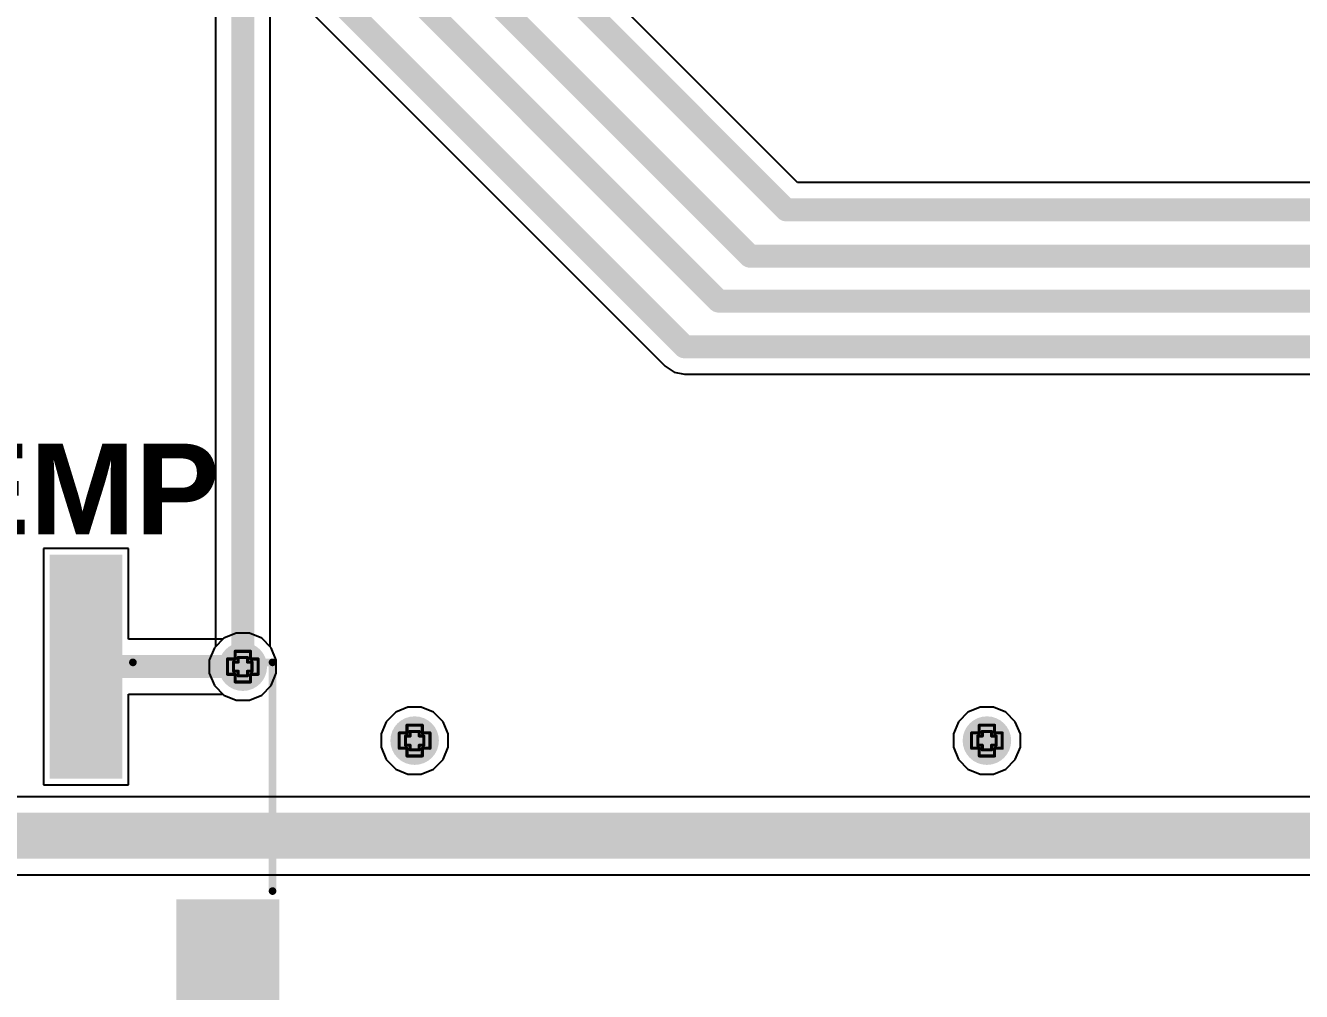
# Model space of a CAD drawing. Header units: inches. Extents: x -7 to 5163, y -3 to 5149.
# Drawn here: x 125.84 to 146.96, y 37.61 to 53.59 of the extents above; entities that cross this region are included whole.
import ezdxf

# ---------------------------------------------------------------- set-up
doc = ezdxf.new("R2010")
doc.units = ezdxf.units.IN
for name, color, linetype in [('Bottom Layer', 5, 'Continuous'), ('Bottom Solder', 6, 'Continuous'), ('Drill Drawing', 1, 'Continuous'), ('GND', 76, 'Continuous'), ('PWR', 16, 'Continuous'), ('Top Layer', 1, 'Continuous'), ('Top Overlay', 2, 'Continuous'), ('Top Paste', 8, 'Continuous'), ('Top Solder', 216, 'Continuous'), ('Via Holes', 16, 'Continuous')]:
    doc.layers.add(name, color=color, linetype=linetype)
doc.styles.add('Arial', font='', dxfattribs={"height": 0.2})
doc.styles.add('Arial_Bold', font='', dxfattribs={"height": 0.2})
doc.styles.get('Arial').set_extended_font_data('Arial')
doc.styles.get('Arial_Bold').set_extended_font_data('Arial', bold=True)

# ---------------------------------------------------------------- blocks, each defined once
blk = doc.blocks.new('WAFER_PH2_0_3PWB_70')
at = {"layer": 'Top Layer'}
for points in [[(-2.5, 4.6), (-1.5, 4.6), (-1.5, 1.1), (-2.5, 1.1)], [(-0.5, 4.6), (0.5, 4.6), (0.5, 1.1), (-0.5, 1.1)], [(1.5, 4.6), (2.5, 4.6), (2.5, 1.1), (1.5, 1.1)], [(-5.1, -1.1), (-3.6, -1.1), (-3.6, -4.6), (-5.1, -4.6)], [(3.6, -1.1), (5.1, -1.1), (5.1, -4.6), (3.6, -4.6)]]:
    blk.add_hatch(color=1, dxfattribs=at).paths.add_polyline_path(points)
at = {"layer": 'Top Paste'}
for points in [[(-2.5, 4.6), (-1.5, 4.6), (-1.5, 1.1), (-2.5, 1.1)], [(-0.5, 4.6), (0.5, 4.6), (0.5, 1.1), (-0.5, 1.1)], [(1.5, 4.6), (2.5, 4.6), (2.5, 1.1), (1.5, 1.1)], [(-5.1, -1.1), (-3.6, -1.1), (-3.6, -4.6), (-5.1, -4.6)], [(3.6, -1.1), (5.1, -1.1), (5.1, -4.6), (3.6, -4.6)]]:
    blk.add_hatch(color=8, dxfattribs=at).paths.add_polyline_path(points)
at = {"layer": 'Top Solder'}
for points in [[(-2.602, 4.702), (-1.398, 4.702), (-1.398, 0.998), (-2.602, 0.998)], [(-0.602, 4.702), (0.602, 4.702), (0.602, 0.998), (-0.602, 0.998)], [(1.398, 4.702), (2.602, 4.702), (2.602, 0.998), (1.398, 0.998)], [(-5.202, -0.998), (-3.498, -0.998), (-3.498, -4.702), (-5.202, -4.702)], [(3.498, -0.998), (5.202, -0.998), (5.202, -4.702), (3.498, -4.702)]]:
    blk.add_hatch(color=216, dxfattribs=at).paths.add_polyline_path(points)
at = {"layer": 'Top Overlay'}
for points in [[(-2.88, 3.556, 0.127, 0.127, 0), (-2.727, 3.404, 0.127, 0.127, 0)], [(-2.88, 3.251, 0.127, 0.127, 0), (-2.88, 3.556, 0.127, 0.127, 0)], [(-2.88, 3.251, 0.127, 0.127, 0), (-2.727, 3.404, 0.127, 0.127, 0)], [(-5.089, 2.921, 0.127, 0.127, 0), (-2.778, 2.921, 0.127, 0.127, 0)], [(-5.089, -0.864, 0.127, 0.127, 0), (-5.089, 2.921, 0.127, 0.127, 0)], [(2.778, 2.921, 0.127, 0.127, 0), (5.089, 2.921, 0.127, 0.127, 0)], [(5.089, -0.864, 0.127, 0.127, 0), (5.089, 2.921, 0.127, 0.127, 0)], [(-3.432, -4.775, 0.127, 0.127, 0), (3.473, -4.78, 0.127, 0.127, 0)]]:
    blk.add_lwpolyline(points, format="xyseb", dxfattribs=at)
for points in [[(-2.911, 3.556, 0.0635, 0.0635, 1), (-2.848, 3.556, 0.0635, 0.0635, 1)], [(-2.911, 3.556, 0.0635, 0.0635, 1), (-2.848, 3.556, 0.0635, 0.0635, 1)], [(-2.759, 3.404, 0.0635, 0.0635, 1), (-2.695, 3.404, 0.0635, 0.0635, 1)], [(-2.759, 3.404, 0.0635, 0.0635, 1), (-2.695, 3.404, 0.0635, 0.0635, 1)], [(-2.911, 3.251, 0.0635, 0.0635, 1), (-2.848, 3.251, 0.0635, 0.0635, 1)], [(-2.911, 3.251, 0.0635, 0.0635, 1), (-2.848, 3.251, 0.0635, 0.0635, 1)], [(-5.121, 2.921, 0.0635, 0.0635, 1), (-5.058, 2.921, 0.0635, 0.0635, 1)], [(-5.121, 2.921, 0.0635, 0.0635, 1), (-5.058, 2.921, 0.0635, 0.0635, 1)], [(-2.81, 2.921, 0.0635, 0.0635, 1), (-2.746, 2.921, 0.0635, 0.0635, 1)], [(2.746, 2.921, 0.0635, 0.0635, 1), (2.81, 2.921, 0.0635, 0.0635, 1)], [(5.058, 2.921, 0.0635, 0.0635, 1), (5.121, 2.921, 0.0635, 0.0635, 1)], [(5.058, 2.921, 0.0635, 0.0635, 1), (5.121, 2.921, 0.0635, 0.0635, 1)], [(-5.121, -0.864, 0.0635, 0.0635, 1), (-5.058, -0.864, 0.0635, 0.0635, 1)], [(5.058, -0.864, 0.0635, 0.0635, 1), (5.121, -0.864, 0.0635, 0.0635, 1)], [(-3.464, -4.775, 0.0635, 0.0635, 1), (-3.4, -4.775, 0.0635, 0.0635, 1)], [(3.441, -4.78, 0.0635, 0.0635, 1), (3.505, -4.78, 0.0635, 0.0635, 1)]]:
    blk.add_lwpolyline(points, format="xyseb", close=True, dxfattribs=at)
at = {"layer": 'Top Overlay', "style": 'Arial'}
blk.add_text('PCB Edge', height=1.2, rotation=360, dxfattribs=at).set_placement((-2.229, -4.138))

msp = doc.modelspace()

# ---------------------------------------------------------------- hatches: boundary and pattern name
at = {"layer": 'Bottom Layer'}
h = msp.add_hatch(color=5, dxfattribs=at)
edge = h.paths.add_edge_path()
edge.add_arc((129.438, 42.982), 0.3, 0, 360)
h = msp.add_hatch(color=5, dxfattribs=at)
edge = h.paths.add_edge_path()
edge.add_arc((132.283, 41.758), 0.3, 0, 360)
h = msp.add_hatch(color=5, dxfattribs=at)
edge = h.paths.add_edge_path()
edge.add_arc((141.757, 41.758), 0.3, 0, 360)
at = {"layer": 'Bottom Solder'}
h = msp.add_hatch(color=6, dxfattribs=at)
edge = h.paths.add_edge_path()
edge.add_arc((129.438, 42.982), 0.402, 0, 360)
h = msp.add_hatch(color=6, dxfattribs=at)
edge = h.paths.add_edge_path()
edge.add_arc((132.283, 41.758), 0.402, 0, 360)
h = msp.add_hatch(color=6, dxfattribs=at)
edge = h.paths.add_edge_path()
edge.add_arc((141.757, 41.758), 0.402, 0, 360)
at = {"layer": 'GND'}
h = msp.add_hatch(color=76, dxfattribs=at)
edge = h.paths.add_edge_path()
edge.add_arc((129.438, 42.982), 0.3, 0, 360)
h = msp.add_hatch(color=76, dxfattribs=at)
edge = h.paths.add_edge_path()
edge.add_arc((132.283, 41.758), 0.3, 0, 360)
h = msp.add_hatch(color=76, dxfattribs=at)
edge = h.paths.add_edge_path()
edge.add_arc((141.757, 41.758), 0.3, 0, 360)
at = {"layer": 'PWR'}
h = msp.add_hatch(color=16, dxfattribs=at)
edge = h.paths.add_edge_path()
edge.add_arc((129.438, 42.982), 0.3, 0, 360)
h = msp.add_hatch(color=16, dxfattribs=at)
edge = h.paths.add_edge_path()
edge.add_arc((132.283, 41.758), 0.3, 0, 360)
h = msp.add_hatch(color=16, dxfattribs=at)
edge = h.paths.add_edge_path()
edge.add_arc((141.757, 41.758), 0.3, 0, 360)
at = {"layer": 'Top Layer'}
h = msp.add_hatch(color=1, dxfattribs=at)
edge = h.paths.add_edge_path()
edge.add_arc((129.438, 42.982), 0.3, 0, 360)
h = msp.add_hatch(color=1, dxfattribs=at)
edge = h.paths.add_edge_path()
edge.add_arc((132.283, 41.758), 0.3, 0, 360)
h = msp.add_hatch(color=1, dxfattribs=at)
edge = h.paths.add_edge_path()
edge.add_arc((141.757, 41.758), 0.3, 0, 360)
at = {"layer": 'Top Solder'}
h = msp.add_hatch(color=216, dxfattribs=at)
edge = h.paths.add_edge_path()
edge.add_arc((129.438, 42.982), 0.402, 0, 360)
h = msp.add_hatch(color=216, dxfattribs=at)
edge = h.paths.add_edge_path()
edge.add_arc((132.283, 41.758), 0.402, 0, 360)
h = msp.add_hatch(color=216, dxfattribs=at)
edge = h.paths.add_edge_path()
edge.add_arc((141.757, 41.758), 0.402, 0, 360)
at = {"layer": 'Via Holes'}
h = msp.add_hatch(color=7, dxfattribs=at)
edge = h.paths.add_edge_path()
edge.add_arc((129.438, 42.982), 0.15, 0, 360)
h = msp.add_hatch(color=7, dxfattribs=at)
edge = h.paths.add_edge_path()
edge.add_arc((132.283, 41.758), 0.15, 0, 360)
h = msp.add_hatch(color=7, dxfattribs=at)
edge = h.paths.add_edge_path()
edge.add_arc((141.757, 41.758), 0.15, 0, 360)

# ---------------------------------------------------------------- linework, layer by layer
at = {"layer": 'Bottom Layer'}
for p, q in [((128.985, 74.143), (128.985, 43.312)), ((129.892, 43.312), (129.892, 74.143)), ((128.985, 43.312), (128.969, 43.296)), ((129.908, 43.296), (129.892, 43.312)), ((128.969, 43.296), (128.884, 43.092)), ((129.992, 43.092), (129.908, 43.296)), ((128.884, 43.092), (128.884, 42.872)), ((129.992, 42.872), (129.992, 43.092)), ((128.884, 42.872), (128.969, 42.668)), ((129.908, 42.668), (129.992, 42.872)), ((128.969, 42.668), (129.125, 42.512)), ((129.125, 42.512), (129.328, 42.428)), ((129.549, 42.428), (129.752, 42.512)), ((129.752, 42.512), (129.908, 42.668)), ((129.328, 42.428), (129.549, 42.428))]:
    msp.add_line(p, q, dxfattribs=at)
msp.add_lwpolyline([(129.438, 42.982, 0.381, 0.381, 0), (129.438, 74.473, 0.381, 0.381, 0)], format="xyseb", dxfattribs=at)
msp.add_lwpolyline([(129.343, 42.982, 0.191, 0.191, 1), (129.534, 42.982, 0.191, 0.191, 1)], format="xyseb", close=True, dxfattribs=at)
at = {"layer": 'Drill Drawing'}
for points in [[(129.184, 42.855, 0.0508, 0.0508, 0), (129.184, 43.109, 0.0508, 0.0508, 0)], [(129.184, 43.109, 0.0508, 0.0508, 0), (129.311, 43.109, 0.0508, 0.0508, 0)], [(129.311, 43.109, 0.0508, 0.0508, 0), (129.311, 43.236, 0.0508, 0.0508, 0)], [(129.311, 43.236, 0.0508, 0.0508, 0), (129.565, 43.236, 0.0508, 0.0508, 0)], [(129.362, 43.058, 0.0508, 0.0508, 0), (129.362, 43.134, 0.0508, 0.0508, 0)], [(129.362, 43.134, 0.0508, 0.0508, 0), (129.515, 43.134, 0.0508, 0.0508, 0)], [(129.515, 43.058, 0.0508, 0.0508, 0), (129.515, 43.134, 0.0508, 0.0508, 0)], [(129.565, 43.109, 0.0508, 0.0508, 0), (129.565, 43.236, 0.0508, 0.0508, 0)], [(129.565, 43.109, 0.0508, 0.0508, 0), (129.692, 43.109, 0.0508, 0.0508, 0)], [(129.692, 42.855, 0.0508, 0.0508, 0), (129.692, 43.109, 0.0508, 0.0508, 0)], [(129.286, 42.906, 0.0508, 0.0508, 0), (129.286, 43.058, 0.0508, 0.0508, 0)], [(129.286, 43.058, 0.0508, 0.0508, 0), (129.362, 43.058, 0.0508, 0.0508, 0)], [(129.286, 42.906, 0.0508, 0.0508, 0), (129.362, 42.906, 0.0508, 0.0508, 0)], [(129.362, 42.83, 0.0508, 0.0508, 0), (129.362, 42.906, 0.0508, 0.0508, 0)], [(129.515, 43.058, 0.0508, 0.0508, 0), (129.591, 43.058, 0.0508, 0.0508, 0)], [(129.515, 42.906, 0.0508, 0.0508, 0), (129.591, 42.906, 0.0508, 0.0508, 0)], [(129.515, 42.83, 0.0508, 0.0508, 0), (129.515, 42.906, 0.0508, 0.0508, 0)], [(129.591, 42.906, 0.0508, 0.0508, 0), (129.591, 43.058, 0.0508, 0.0508, 0)], [(129.184, 42.855, 0.0508, 0.0508, 0), (129.311, 42.855, 0.0508, 0.0508, 0)], [(129.311, 42.728, 0.0508, 0.0508, 0), (129.311, 42.855, 0.0508, 0.0508, 0)], [(129.311, 42.728, 0.0508, 0.0508, 0), (129.565, 42.728, 0.0508, 0.0508, 0)], [(129.362, 42.83, 0.0508, 0.0508, 0), (129.515, 42.83, 0.0508, 0.0508, 0)], [(129.565, 42.855, 0.0508, 0.0508, 0), (129.692, 42.855, 0.0508, 0.0508, 0)], [(129.565, 42.728, 0.0508, 0.0508, 0), (129.565, 42.855, 0.0508, 0.0508, 0)], [(132.156, 41.885, 0.0508, 0.0508, 0), (132.156, 42.012, 0.0508, 0.0508, 0)], [(132.156, 42.012, 0.0508, 0.0508, 0), (132.41, 42.012, 0.0508, 0.0508, 0)], [(132.41, 41.885, 0.0508, 0.0508, 0), (132.41, 42.012, 0.0508, 0.0508, 0)], [(141.63, 41.885, 0.0508, 0.0508, 0), (141.63, 42.012, 0.0508, 0.0508, 0)], [(141.63, 42.012, 0.0508, 0.0508, 0), (141.884, 42.012, 0.0508, 0.0508, 0)], [(141.884, 41.885, 0.0508, 0.0508, 0), (141.884, 42.012, 0.0508, 0.0508, 0)], [(132.029, 41.631, 0.0508, 0.0508, 0), (132.029, 41.885, 0.0508, 0.0508, 0)], [(132.029, 41.885, 0.0508, 0.0508, 0), (132.156, 41.885, 0.0508, 0.0508, 0)], [(132.131, 41.681, 0.0508, 0.0508, 0), (132.131, 41.834, 0.0508, 0.0508, 0)], [(132.131, 41.834, 0.0508, 0.0508, 0), (132.207, 41.834, 0.0508, 0.0508, 0)], [(132.207, 41.834, 0.0508, 0.0508, 0), (132.207, 41.91, 0.0508, 0.0508, 0)], [(132.207, 41.91, 0.0508, 0.0508, 0), (132.359, 41.91, 0.0508, 0.0508, 0)], [(132.359, 41.834, 0.0508, 0.0508, 0), (132.359, 41.91, 0.0508, 0.0508, 0)], [(132.359, 41.834, 0.0508, 0.0508, 0), (132.436, 41.834, 0.0508, 0.0508, 0)], [(132.41, 41.885, 0.0508, 0.0508, 0), (132.537, 41.885, 0.0508, 0.0508, 0)], [(132.436, 41.681, 0.0508, 0.0508, 0), (132.436, 41.834, 0.0508, 0.0508, 0)], [(132.537, 41.631, 0.0508, 0.0508, 0), (132.537, 41.885, 0.0508, 0.0508, 0)], [(141.503, 41.631, 0.0508, 0.0508, 0), (141.503, 41.885, 0.0508, 0.0508, 0)], [(141.503, 41.885, 0.0508, 0.0508, 0), (141.63, 41.885, 0.0508, 0.0508, 0)], [(141.605, 41.681, 0.0508, 0.0508, 0), (141.605, 41.834, 0.0508, 0.0508, 0)], [(141.605, 41.834, 0.0508, 0.0508, 0), (141.681, 41.834, 0.0508, 0.0508, 0)], [(141.681, 41.834, 0.0508, 0.0508, 0), (141.681, 41.91, 0.0508, 0.0508, 0)], [(141.681, 41.91, 0.0508, 0.0508, 0), (141.834, 41.91, 0.0508, 0.0508, 0)], [(141.834, 41.834, 0.0508, 0.0508, 0), (141.834, 41.91, 0.0508, 0.0508, 0)], [(141.834, 41.834, 0.0508, 0.0508, 0), (141.91, 41.834, 0.0508, 0.0508, 0)], [(141.884, 41.885, 0.0508, 0.0508, 0), (142.011, 41.885, 0.0508, 0.0508, 0)], [(141.91, 41.681, 0.0508, 0.0508, 0), (141.91, 41.834, 0.0508, 0.0508, 0)], [(142.011, 41.631, 0.0508, 0.0508, 0), (142.011, 41.885, 0.0508, 0.0508, 0)], [(132.029, 41.631, 0.0508, 0.0508, 0), (132.156, 41.631, 0.0508, 0.0508, 0)], [(132.131, 41.681, 0.0508, 0.0508, 0), (132.207, 41.681, 0.0508, 0.0508, 0)], [(132.156, 41.504, 0.0508, 0.0508, 0), (132.156, 41.631, 0.0508, 0.0508, 0)], [(132.207, 41.605, 0.0508, 0.0508, 0), (132.207, 41.681, 0.0508, 0.0508, 0)], [(132.207, 41.605, 0.0508, 0.0508, 0), (132.359, 41.605, 0.0508, 0.0508, 0)], [(132.359, 41.681, 0.0508, 0.0508, 0), (132.436, 41.681, 0.0508, 0.0508, 0)], [(132.359, 41.605, 0.0508, 0.0508, 0), (132.359, 41.681, 0.0508, 0.0508, 0)], [(132.41, 41.631, 0.0508, 0.0508, 0), (132.537, 41.631, 0.0508, 0.0508, 0)], [(132.41, 41.504, 0.0508, 0.0508, 0), (132.41, 41.631, 0.0508, 0.0508, 0)], [(141.503, 41.631, 0.0508, 0.0508, 0), (141.63, 41.631, 0.0508, 0.0508, 0)], [(141.605, 41.681, 0.0508, 0.0508, 0), (141.681, 41.681, 0.0508, 0.0508, 0)], [(141.63, 41.504, 0.0508, 0.0508, 0), (141.63, 41.631, 0.0508, 0.0508, 0)], [(141.681, 41.605, 0.0508, 0.0508, 0), (141.681, 41.681, 0.0508, 0.0508, 0)], [(141.681, 41.605, 0.0508, 0.0508, 0), (141.834, 41.605, 0.0508, 0.0508, 0)], [(141.834, 41.681, 0.0508, 0.0508, 0), (141.91, 41.681, 0.0508, 0.0508, 0)], [(141.834, 41.605, 0.0508, 0.0508, 0), (141.834, 41.681, 0.0508, 0.0508, 0)], [(141.884, 41.631, 0.0508, 0.0508, 0), (142.011, 41.631, 0.0508, 0.0508, 0)], [(141.884, 41.504, 0.0508, 0.0508, 0), (141.884, 41.631, 0.0508, 0.0508, 0)], [(132.156, 41.504, 0.0508, 0.0508, 0), (132.41, 41.504, 0.0508, 0.0508, 0)], [(141.63, 41.504, 0.0508, 0.0508, 0), (141.884, 41.504, 0.0508, 0.0508, 0)]]:
    msp.add_lwpolyline(points, format="xyseb", dxfattribs=at)
for points in [[(129.172, 43.109, 0.0254, 0.0254, 1), (129.197, 43.109, 0.0254, 0.0254, 1)], [(129.172, 43.109, 0.0254, 0.0254, 1), (129.197, 43.109, 0.0254, 0.0254, 1)], [(129.299, 43.236, 0.0254, 0.0254, 1), (129.324, 43.236, 0.0254, 0.0254, 1)], [(129.299, 43.236, 0.0254, 0.0254, 1), (129.324, 43.236, 0.0254, 0.0254, 1)], [(129.299, 43.109, 0.0254, 0.0254, 1), (129.324, 43.109, 0.0254, 0.0254, 1)], [(129.299, 43.109, 0.0254, 0.0254, 1), (129.324, 43.109, 0.0254, 0.0254, 1)], [(129.35, 43.134, 0.0254, 0.0254, 1), (129.375, 43.134, 0.0254, 0.0254, 1)], [(129.35, 43.134, 0.0254, 0.0254, 1), (129.375, 43.134, 0.0254, 0.0254, 1)], [(129.502, 43.134, 0.0254, 0.0254, 1), (129.527, 43.134, 0.0254, 0.0254, 1)], [(129.502, 43.134, 0.0254, 0.0254, 1), (129.527, 43.134, 0.0254, 0.0254, 1)], [(129.553, 43.236, 0.0254, 0.0254, 1), (129.578, 43.236, 0.0254, 0.0254, 1)], [(129.553, 43.236, 0.0254, 0.0254, 1), (129.578, 43.236, 0.0254, 0.0254, 1)], [(129.553, 43.109, 0.0254, 0.0254, 1), (129.578, 43.109, 0.0254, 0.0254, 1)], [(129.553, 43.109, 0.0254, 0.0254, 1), (129.578, 43.109, 0.0254, 0.0254, 1)], [(129.68, 43.109, 0.0254, 0.0254, 1), (129.705, 43.109, 0.0254, 0.0254, 1)], [(129.68, 43.109, 0.0254, 0.0254, 1), (129.705, 43.109, 0.0254, 0.0254, 1)], [(129.273, 43.058, 0.0254, 0.0254, 1), (129.299, 43.058, 0.0254, 0.0254, 1)], [(129.273, 43.058, 0.0254, 0.0254, 1), (129.299, 43.058, 0.0254, 0.0254, 1)], [(129.273, 42.906, 0.0254, 0.0254, 1), (129.299, 42.906, 0.0254, 0.0254, 1)], [(129.273, 42.906, 0.0254, 0.0254, 1), (129.299, 42.906, 0.0254, 0.0254, 1)], [(129.35, 43.058, 0.0254, 0.0254, 1), (129.375, 43.058, 0.0254, 0.0254, 1)], [(129.35, 43.058, 0.0254, 0.0254, 1), (129.375, 43.058, 0.0254, 0.0254, 1)], [(129.35, 42.906, 0.0254, 0.0254, 1), (129.375, 42.906, 0.0254, 0.0254, 1)], [(129.35, 42.906, 0.0254, 0.0254, 1), (129.375, 42.906, 0.0254, 0.0254, 1)], [(129.502, 43.058, 0.0254, 0.0254, 1), (129.527, 43.058, 0.0254, 0.0254, 1)], [(129.502, 43.058, 0.0254, 0.0254, 1), (129.527, 43.058, 0.0254, 0.0254, 1)], [(129.502, 42.906, 0.0254, 0.0254, 1), (129.527, 42.906, 0.0254, 0.0254, 1)], [(129.502, 42.906, 0.0254, 0.0254, 1), (129.527, 42.906, 0.0254, 0.0254, 1)], [(129.578, 43.058, 0.0254, 0.0254, 1), (129.603, 43.058, 0.0254, 0.0254, 1)], [(129.578, 43.058, 0.0254, 0.0254, 1), (129.603, 43.058, 0.0254, 0.0254, 1)], [(129.578, 42.906, 0.0254, 0.0254, 1), (129.603, 42.906, 0.0254, 0.0254, 1)], [(129.578, 42.906, 0.0254, 0.0254, 1), (129.603, 42.906, 0.0254, 0.0254, 1)], [(129.172, 42.855, 0.0254, 0.0254, 1), (129.197, 42.855, 0.0254, 0.0254, 1)], [(129.172, 42.855, 0.0254, 0.0254, 1), (129.197, 42.855, 0.0254, 0.0254, 1)], [(129.299, 42.855, 0.0254, 0.0254, 1), (129.324, 42.855, 0.0254, 0.0254, 1)], [(129.299, 42.855, 0.0254, 0.0254, 1), (129.324, 42.855, 0.0254, 0.0254, 1)], [(129.299, 42.728, 0.0254, 0.0254, 1), (129.324, 42.728, 0.0254, 0.0254, 1)], [(129.299, 42.728, 0.0254, 0.0254, 1), (129.324, 42.728, 0.0254, 0.0254, 1)], [(129.35, 42.83, 0.0254, 0.0254, 1), (129.375, 42.83, 0.0254, 0.0254, 1)], [(129.35, 42.83, 0.0254, 0.0254, 1), (129.375, 42.83, 0.0254, 0.0254, 1)], [(129.502, 42.83, 0.0254, 0.0254, 1), (129.527, 42.83, 0.0254, 0.0254, 1)], [(129.502, 42.83, 0.0254, 0.0254, 1), (129.527, 42.83, 0.0254, 0.0254, 1)], [(129.553, 42.855, 0.0254, 0.0254, 1), (129.578, 42.855, 0.0254, 0.0254, 1)], [(129.553, 42.855, 0.0254, 0.0254, 1), (129.578, 42.855, 0.0254, 0.0254, 1)], [(129.553, 42.728, 0.0254, 0.0254, 1), (129.578, 42.728, 0.0254, 0.0254, 1)], [(129.553, 42.728, 0.0254, 0.0254, 1), (129.578, 42.728, 0.0254, 0.0254, 1)], [(129.68, 42.855, 0.0254, 0.0254, 1), (129.705, 42.855, 0.0254, 0.0254, 1)], [(129.68, 42.855, 0.0254, 0.0254, 1), (129.705, 42.855, 0.0254, 0.0254, 1)], [(132.143, 42.012, 0.0254, 0.0254, 1), (132.169, 42.012, 0.0254, 0.0254, 1)], [(132.143, 42.012, 0.0254, 0.0254, 1), (132.169, 42.012, 0.0254, 0.0254, 1)], [(132.398, 42.012, 0.0254, 0.0254, 1), (132.423, 42.012, 0.0254, 0.0254, 1)], [(132.398, 42.012, 0.0254, 0.0254, 1), (132.423, 42.012, 0.0254, 0.0254, 1)], [(141.618, 42.012, 0.0254, 0.0254, 1), (141.643, 42.012, 0.0254, 0.0254, 1)], [(141.618, 42.012, 0.0254, 0.0254, 1), (141.643, 42.012, 0.0254, 0.0254, 1)], [(141.872, 42.012, 0.0254, 0.0254, 1), (141.897, 42.012, 0.0254, 0.0254, 1)], [(141.872, 42.012, 0.0254, 0.0254, 1), (141.897, 42.012, 0.0254, 0.0254, 1)], [(132.017, 41.885, 0.0254, 0.0254, 1), (132.042, 41.885, 0.0254, 0.0254, 1)], [(132.017, 41.885, 0.0254, 0.0254, 1), (132.042, 41.885, 0.0254, 0.0254, 1)], [(132.118, 41.834, 0.0254, 0.0254, 1), (132.143, 41.834, 0.0254, 0.0254, 1)], [(132.118, 41.834, 0.0254, 0.0254, 1), (132.143, 41.834, 0.0254, 0.0254, 1)], [(132.143, 41.885, 0.0254, 0.0254, 1), (132.169, 41.885, 0.0254, 0.0254, 1)], [(132.143, 41.885, 0.0254, 0.0254, 1), (132.169, 41.885, 0.0254, 0.0254, 1)], [(132.194, 41.91, 0.0254, 0.0254, 1), (132.22, 41.91, 0.0254, 0.0254, 1)], [(132.194, 41.91, 0.0254, 0.0254, 1), (132.22, 41.91, 0.0254, 0.0254, 1)], [(132.194, 41.834, 0.0254, 0.0254, 1), (132.22, 41.834, 0.0254, 0.0254, 1)], [(132.194, 41.834, 0.0254, 0.0254, 1), (132.22, 41.834, 0.0254, 0.0254, 1)], [(132.347, 41.91, 0.0254, 0.0254, 1), (132.372, 41.91, 0.0254, 0.0254, 1)], [(132.347, 41.91, 0.0254, 0.0254, 1), (132.372, 41.91, 0.0254, 0.0254, 1)], [(132.347, 41.834, 0.0254, 0.0254, 1), (132.372, 41.834, 0.0254, 0.0254, 1)], [(132.347, 41.834, 0.0254, 0.0254, 1), (132.372, 41.834, 0.0254, 0.0254, 1)], [(132.398, 41.885, 0.0254, 0.0254, 1), (132.423, 41.885, 0.0254, 0.0254, 1)], [(132.398, 41.885, 0.0254, 0.0254, 1), (132.423, 41.885, 0.0254, 0.0254, 1)], [(132.423, 41.834, 0.0254, 0.0254, 1), (132.448, 41.834, 0.0254, 0.0254, 1)], [(132.423, 41.834, 0.0254, 0.0254, 1), (132.448, 41.834, 0.0254, 0.0254, 1)], [(132.524, 41.885, 0.0254, 0.0254, 1), (132.55, 41.885, 0.0254, 0.0254, 1)], [(132.524, 41.885, 0.0254, 0.0254, 1), (132.55, 41.885, 0.0254, 0.0254, 1)], [(141.491, 41.885, 0.0254, 0.0254, 1), (141.516, 41.885, 0.0254, 0.0254, 1)], [(141.491, 41.885, 0.0254, 0.0254, 1), (141.516, 41.885, 0.0254, 0.0254, 1)], [(141.592, 41.834, 0.0254, 0.0254, 1), (141.618, 41.834, 0.0254, 0.0254, 1)], [(141.592, 41.834, 0.0254, 0.0254, 1), (141.618, 41.834, 0.0254, 0.0254, 1)], [(141.618, 41.885, 0.0254, 0.0254, 1), (141.643, 41.885, 0.0254, 0.0254, 1)], [(141.618, 41.885, 0.0254, 0.0254, 1), (141.643, 41.885, 0.0254, 0.0254, 1)], [(141.668, 41.91, 0.0254, 0.0254, 1), (141.694, 41.91, 0.0254, 0.0254, 1)], [(141.668, 41.91, 0.0254, 0.0254, 1), (141.694, 41.91, 0.0254, 0.0254, 1)], [(141.668, 41.834, 0.0254, 0.0254, 1), (141.694, 41.834, 0.0254, 0.0254, 1)], [(141.668, 41.834, 0.0254, 0.0254, 1), (141.694, 41.834, 0.0254, 0.0254, 1)], [(141.821, 41.91, 0.0254, 0.0254, 1), (141.846, 41.91, 0.0254, 0.0254, 1)], [(141.821, 41.91, 0.0254, 0.0254, 1), (141.846, 41.91, 0.0254, 0.0254, 1)], [(141.821, 41.834, 0.0254, 0.0254, 1), (141.846, 41.834, 0.0254, 0.0254, 1)], [(141.821, 41.834, 0.0254, 0.0254, 1), (141.846, 41.834, 0.0254, 0.0254, 1)], [(141.872, 41.885, 0.0254, 0.0254, 1), (141.897, 41.885, 0.0254, 0.0254, 1)], [(141.872, 41.885, 0.0254, 0.0254, 1), (141.897, 41.885, 0.0254, 0.0254, 1)], [(141.897, 41.834, 0.0254, 0.0254, 1), (141.923, 41.834, 0.0254, 0.0254, 1)], [(141.897, 41.834, 0.0254, 0.0254, 1), (141.923, 41.834, 0.0254, 0.0254, 1)], [(141.999, 41.885, 0.0254, 0.0254, 1), (142.024, 41.885, 0.0254, 0.0254, 1)], [(141.999, 41.885, 0.0254, 0.0254, 1), (142.024, 41.885, 0.0254, 0.0254, 1)], [(132.017, 41.631, 0.0254, 0.0254, 1), (132.042, 41.631, 0.0254, 0.0254, 1)], [(132.017, 41.631, 0.0254, 0.0254, 1), (132.042, 41.631, 0.0254, 0.0254, 1)], [(132.118, 41.681, 0.0254, 0.0254, 1), (132.143, 41.681, 0.0254, 0.0254, 1)], [(132.118, 41.681, 0.0254, 0.0254, 1), (132.143, 41.681, 0.0254, 0.0254, 1)], [(132.143, 41.631, 0.0254, 0.0254, 1), (132.169, 41.631, 0.0254, 0.0254, 1)], [(132.143, 41.631, 0.0254, 0.0254, 1), (132.169, 41.631, 0.0254, 0.0254, 1)], [(132.194, 41.681, 0.0254, 0.0254, 1), (132.22, 41.681, 0.0254, 0.0254, 1)], [(132.194, 41.681, 0.0254, 0.0254, 1), (132.22, 41.681, 0.0254, 0.0254, 1)], [(132.194, 41.605, 0.0254, 0.0254, 1), (132.22, 41.605, 0.0254, 0.0254, 1)], [(132.194, 41.605, 0.0254, 0.0254, 1), (132.22, 41.605, 0.0254, 0.0254, 1)], [(132.347, 41.681, 0.0254, 0.0254, 1), (132.372, 41.681, 0.0254, 0.0254, 1)], [(132.347, 41.681, 0.0254, 0.0254, 1), (132.372, 41.681, 0.0254, 0.0254, 1)], [(132.347, 41.605, 0.0254, 0.0254, 1), (132.372, 41.605, 0.0254, 0.0254, 1)], [(132.347, 41.605, 0.0254, 0.0254, 1), (132.372, 41.605, 0.0254, 0.0254, 1)], [(132.398, 41.631, 0.0254, 0.0254, 1), (132.423, 41.631, 0.0254, 0.0254, 1)], [(132.398, 41.631, 0.0254, 0.0254, 1), (132.423, 41.631, 0.0254, 0.0254, 1)], [(132.423, 41.681, 0.0254, 0.0254, 1), (132.448, 41.681, 0.0254, 0.0254, 1)], [(132.423, 41.681, 0.0254, 0.0254, 1), (132.448, 41.681, 0.0254, 0.0254, 1)], [(132.524, 41.631, 0.0254, 0.0254, 1), (132.55, 41.631, 0.0254, 0.0254, 1)], [(132.524, 41.631, 0.0254, 0.0254, 1), (132.55, 41.631, 0.0254, 0.0254, 1)], [(141.491, 41.631, 0.0254, 0.0254, 1), (141.516, 41.631, 0.0254, 0.0254, 1)], [(141.491, 41.631, 0.0254, 0.0254, 1), (141.516, 41.631, 0.0254, 0.0254, 1)], [(141.592, 41.681, 0.0254, 0.0254, 1), (141.618, 41.681, 0.0254, 0.0254, 1)], [(141.592, 41.681, 0.0254, 0.0254, 1), (141.618, 41.681, 0.0254, 0.0254, 1)], [(141.618, 41.631, 0.0254, 0.0254, 1), (141.643, 41.631, 0.0254, 0.0254, 1)], [(141.618, 41.631, 0.0254, 0.0254, 1), (141.643, 41.631, 0.0254, 0.0254, 1)], [(141.668, 41.681, 0.0254, 0.0254, 1), (141.694, 41.681, 0.0254, 0.0254, 1)], [(141.668, 41.681, 0.0254, 0.0254, 1), (141.694, 41.681, 0.0254, 0.0254, 1)], [(141.668, 41.605, 0.0254, 0.0254, 1), (141.694, 41.605, 0.0254, 0.0254, 1)], [(141.668, 41.605, 0.0254, 0.0254, 1), (141.694, 41.605, 0.0254, 0.0254, 1)], [(141.821, 41.681, 0.0254, 0.0254, 1), (141.846, 41.681, 0.0254, 0.0254, 1)], [(141.821, 41.681, 0.0254, 0.0254, 1), (141.846, 41.681, 0.0254, 0.0254, 1)], [(141.821, 41.605, 0.0254, 0.0254, 1), (141.846, 41.605, 0.0254, 0.0254, 1)], [(141.821, 41.605, 0.0254, 0.0254, 1), (141.846, 41.605, 0.0254, 0.0254, 1)], [(141.872, 41.631, 0.0254, 0.0254, 1), (141.897, 41.631, 0.0254, 0.0254, 1)], [(141.872, 41.631, 0.0254, 0.0254, 1), (141.897, 41.631, 0.0254, 0.0254, 1)], [(141.897, 41.681, 0.0254, 0.0254, 1), (141.923, 41.681, 0.0254, 0.0254, 1)], [(141.897, 41.681, 0.0254, 0.0254, 1), (141.923, 41.681, 0.0254, 0.0254, 1)], [(141.999, 41.631, 0.0254, 0.0254, 1), (142.024, 41.631, 0.0254, 0.0254, 1)], [(141.999, 41.631, 0.0254, 0.0254, 1), (142.024, 41.631, 0.0254, 0.0254, 1)], [(132.143, 41.504, 0.0254, 0.0254, 1), (132.169, 41.504, 0.0254, 0.0254, 1)], [(132.143, 41.504, 0.0254, 0.0254, 1), (132.169, 41.504, 0.0254, 0.0254, 1)], [(132.398, 41.504, 0.0254, 0.0254, 1), (132.423, 41.504, 0.0254, 0.0254, 1)], [(132.398, 41.504, 0.0254, 0.0254, 1), (132.423, 41.504, 0.0254, 0.0254, 1)], [(141.618, 41.504, 0.0254, 0.0254, 1), (141.643, 41.504, 0.0254, 0.0254, 1)], [(141.618, 41.504, 0.0254, 0.0254, 1), (141.643, 41.504, 0.0254, 0.0254, 1)], [(141.872, 41.504, 0.0254, 0.0254, 1), (141.897, 41.504, 0.0254, 0.0254, 1)], [(141.872, 41.504, 0.0254, 0.0254, 1), (141.897, 41.504, 0.0254, 0.0254, 1)]]:
    msp.add_lwpolyline(points, format="xyseb", close=True, dxfattribs=at)
at = {"layer": 'GND'}
for p, q in [((129.328, 43.536), (129.125, 43.452)), ((129.549, 43.536), (129.328, 43.536)), ((129.752, 43.452), (129.549, 43.536)), ((129.125, 43.452), (128.969, 43.296)), ((129.908, 43.296), (129.752, 43.452)), ((128.969, 43.296), (128.884, 43.092)), ((129.992, 43.092), (129.908, 43.296)), ((128.884, 43.092), (128.884, 42.872)), ((129.992, 42.872), (129.992, 43.092)), ((128.884, 42.872), (128.969, 42.668)), ((129.908, 42.668), (129.992, 42.872)), ((128.969, 42.668), (129.125, 42.512)), ((129.125, 42.512), (129.328, 42.428)), ((129.549, 42.428), (129.752, 42.512)), ((129.752, 42.512), (129.908, 42.668)), ((129.328, 42.428), (129.549, 42.428))]:
    msp.add_line(p, q, dxfattribs=at)
at = {"layer": 'PWR'}
for p, q in [((129.328, 43.536), (129.125, 43.452)), ((129.549, 43.536), (129.328, 43.536)), ((129.752, 43.452), (129.549, 43.536)), ((129.125, 43.452), (128.969, 43.296)), ((129.908, 43.296), (129.752, 43.452)), ((128.969, 43.296), (128.884, 43.092)), ((129.992, 43.092), (129.908, 43.296)), ((128.884, 43.092), (128.884, 42.872)), ((129.992, 42.872), (129.992, 43.092)), ((128.884, 42.872), (128.969, 42.668)), ((129.908, 42.668), (129.992, 42.872)), ((128.969, 42.668), (129.125, 42.512)), ((129.125, 42.512), (129.328, 42.428)), ((129.549, 42.428), (129.752, 42.512)), ((129.752, 42.512), (129.908, 42.668)), ((129.328, 42.428), (129.549, 42.428)), ((132.173, 42.312), (131.969, 42.227)), ((132.393, 42.312), (132.173, 42.312)), ((132.597, 42.227), (132.393, 42.312)), ((141.647, 42.312), (141.444, 42.227)), ((141.868, 42.312), (141.647, 42.312)), ((142.071, 42.227), (141.868, 42.312)), ((131.814, 42.071), (131.729, 41.868)), ((131.969, 42.227), (131.814, 42.071)), ((132.753, 42.071), (132.597, 42.227)), ((132.837, 41.868), (132.753, 42.071)), ((141.288, 42.071), (141.203, 41.868)), ((141.444, 42.227), (141.288, 42.071)), ((142.227, 42.071), (142.071, 42.227)), ((142.311, 41.868), (142.227, 42.071)), ((131.729, 41.868), (131.729, 41.647)), ((132.837, 41.647), (132.837, 41.868)), ((141.203, 41.868), (141.203, 41.647)), ((142.311, 41.647), (142.311, 41.868)), ((131.729, 41.647), (131.814, 41.444)), ((132.753, 41.444), (132.837, 41.647)), ((141.203, 41.647), (141.288, 41.444)), ((142.227, 41.444), (142.311, 41.647)), ((131.814, 41.444), (131.969, 41.288)), ((132.597, 41.288), (132.753, 41.444)), ((141.288, 41.444), (141.444, 41.288)), ((142.071, 41.288), (142.227, 41.444)), ((131.969, 41.288), (132.173, 41.204)), ((132.173, 41.204), (132.393, 41.204)), ((132.393, 41.204), (132.597, 41.288)), ((141.444, 41.288), (141.647, 41.204)), ((141.647, 41.204), (141.868, 41.204)), ((141.868, 41.204), (142.071, 41.288))]:
    msp.add_line(p, q, dxfattribs=at)
at = {"layer": 'Top Layer'}
for p, q in [((138.622, 50.995), (123.284, 66.333)), ((121.169, 63.218), (136.431, 47.956)), ((171.74, 50.995), (138.622, 50.995)), ((136.431, 47.956), (136.431, 47.956)), ((136.431, 47.956), (136.578, 47.858)), ((136.578, 47.858), (136.751, 47.823)), ((136.751, 47.823), (136.751, 47.823)), ((136.751, 47.823), (157.868, 47.823)), ((127.544, 44.935), (126.138, 44.935)), ((126.138, 44.935), (126.138, 41.029)), ((127.544, 43.435), (127.544, 44.935)), ((129.328, 43.536), (129.125, 43.452)), ((129.549, 43.536), (129.328, 43.536)), ((129.752, 43.452), (129.549, 43.536)), ((129.108, 43.435), (127.544, 43.435)), ((129.125, 43.452), (129.108, 43.435)), ((129.908, 43.296), (129.752, 43.452)), ((129.992, 43.092), (129.908, 43.296)), ((129.992, 42.872), (129.992, 43.092)), ((129.908, 42.668), (129.992, 42.872)), ((127.544, 41.029), (127.544, 42.529)), ((127.544, 42.529), (129.108, 42.529)), ((129.108, 42.529), (129.125, 42.512)), ((129.125, 42.512), (129.328, 42.428)), ((129.549, 42.428), (129.752, 42.512)), ((129.752, 42.512), (129.908, 42.668)), ((129.328, 42.428), (129.549, 42.428)), ((126.138, 41.029), (127.544, 41.029)), ((150.193, 40.83), (121.183, 40.83)), ((121.183, 39.535), (149.925, 39.535))]:
    msp.add_line(p, q, dxfattribs=at)
for points in [[(122.963, 66.012, 0.381, 0.381, 0), (138.434, 50.542, 0.381, 0.381, 0)], [(122.355, 65.254, 0.381, 0.381, 0), (137.833, 49.776, 0.381, 0.381, 0)], [(121.889, 64.459, 0.381, 0.381, 0), (137.315, 49.032, 0.381, 0.381, 0)], [(121.357, 63.671, 0.381, 0.381, 0), (136.751, 48.276, 0.381, 0.381, 0)], [(138.434, 50.542, 0.381, 0.381, 0), (171.928, 50.542, 0.381, 0.381, 0)], [(137.833, 49.776, 0.381, 0.381, 0), (172.56, 49.776, 0.381, 0.381, 0)], [(137.315, 49.032, 0.381, 0.381, 0), (173.442, 49.032, 0.381, 0.381, 0)], [(136.751, 48.276, 0.381, 0.381, 0), (173.972, 48.276, 0.381, 0.381, 0)], [(126.846, 42.977, 0.381, 0.381, 0), (126.851, 42.982, 0.381, 0.381, 0)], [(126.851, 42.982, 0.381, 0.381, 0), (129.438, 42.982, 0.381, 0.381, 0)], [(121.183, 40.183, 0.762, 0.762, 0), (150.193, 40.183, 0.762, 0.762, 0)]]:
    msp.add_lwpolyline(points, format="xyseb", dxfattribs=at)
for points in [[(138.339, 50.542, 0.191, 0.191, 1), (138.529, 50.542, 0.191, 0.191, 1)], [(138.339, 50.542, 0.191, 0.191, 1), (138.529, 50.542, 0.191, 0.191, 1)], [(137.738, 49.776, 0.191, 0.191, 1), (137.929, 49.776, 0.191, 0.191, 1)], [(137.738, 49.776, 0.191, 0.191, 1), (137.929, 49.776, 0.191, 0.191, 1)], [(137.22, 49.032, 0.191, 0.191, 1), (137.41, 49.032, 0.191, 0.191, 1)], [(137.22, 49.032, 0.191, 0.191, 1), (137.41, 49.032, 0.191, 0.191, 1)], [(136.656, 48.276, 0.191, 0.191, 1), (136.847, 48.276, 0.191, 0.191, 1)], [(136.656, 48.276, 0.191, 0.191, 1), (136.847, 48.276, 0.191, 0.191, 1)], [(126.751, 42.977, 0.191, 0.191, 1), (126.941, 42.977, 0.191, 0.191, 1)], [(126.756, 42.982, 0.191, 0.191, 1), (126.947, 42.982, 0.191, 0.191, 1)], [(126.756, 42.982, 0.191, 0.191, 1), (126.947, 42.982, 0.191, 0.191, 1)], [(129.343, 42.982, 0.191, 0.191, 1), (129.534, 42.982, 0.191, 0.191, 1)]]:
    msp.add_lwpolyline(points, format="xyseb", close=True, dxfattribs=at)

# ---------------------------------------------------------------- block references
msp.add_blockref('WAFER_PH2_0_3PWB_70', (124.841, 40.132))

# ---------------------------------------------------------------- texts
at = {"layer": 'Top Overlay', "style": 'Arial_Bold'}
msp.add_text('DS TEMP', height=1.5, rotation=360, dxfattribs=at).set_placement((119.741, 45.173))

doc.saveas('drawing.dxf')
